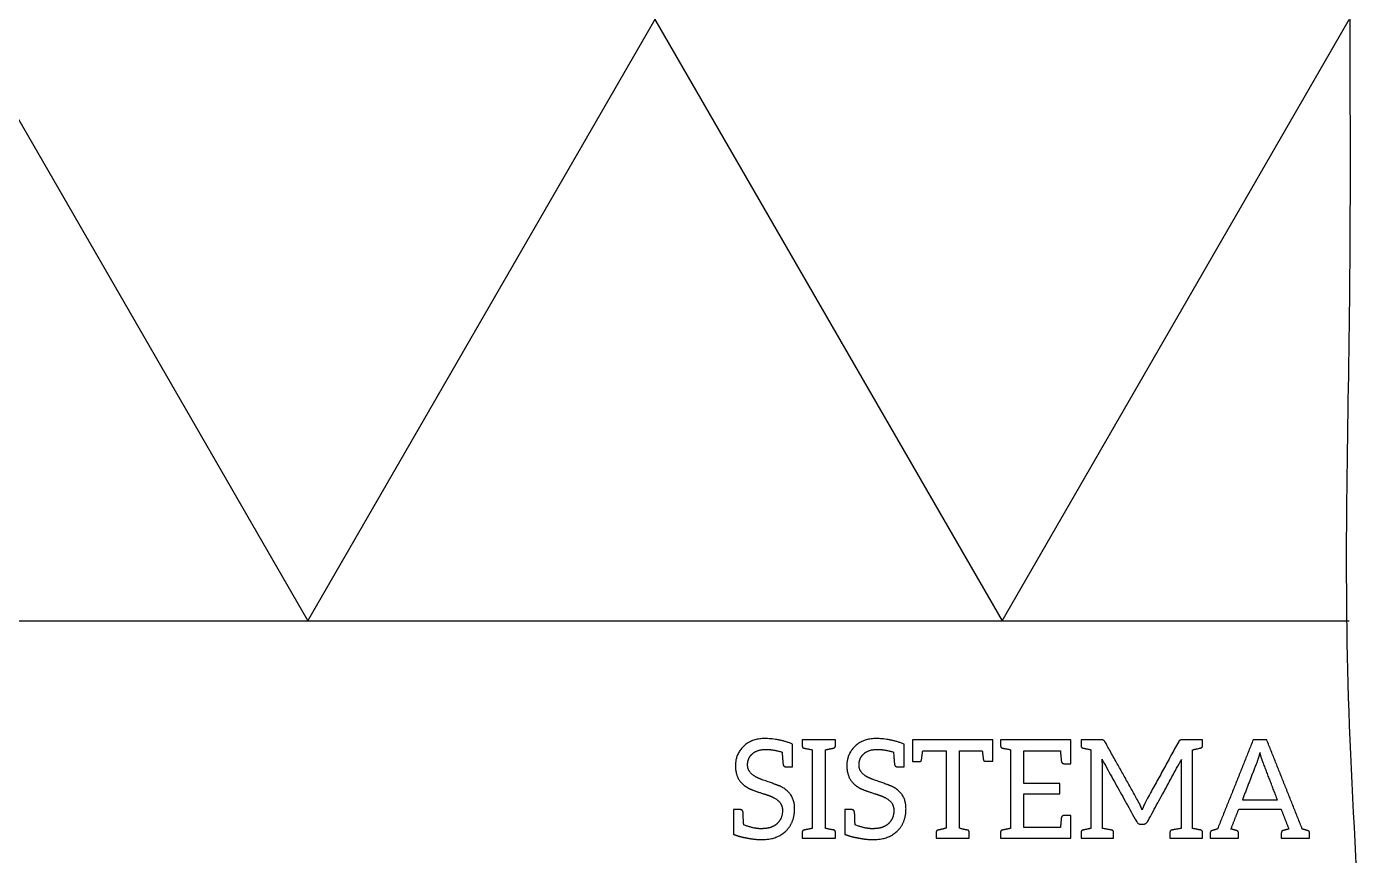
# Model space of a CAD drawing. Header units: millimetres. Extents: x 1 to 180, y 0 to 234.
# Drawn here: x 112.5 to 180.3, y 36.5 to 78.3 of the extents above; entities that cross this region are included whole.
import ezdxf

# ---------------------------------------------------------------- set-up
doc = ezdxf.new("R2010")
doc.units = ezdxf.units.MM
doc.layers.add('CUT 2', color=15, linetype='Continuous')
doc.layers.add('ENGRAVE 2', color=3, linetype='Continuous')

msp = doc.modelspace()

# ---------------------------------------------------------------- linework, layer by layer
at = {"layer": 'CUT 2'}
msp.add_open_spline([(21.665, 18), (100.415, 18), (179.165, 18), (179.165, 124.088), (179.165, 230.176), (100.415, 230.176), (21.665, 230.176), (21.665, 124.088), (21.665, 18)], degree=2, knots=[0, 0, 0, 157.5, 157.5, 248.432668, 248.432668, 405.932668, 405.932668, 496.865336, 496.865336, 496.865336], dxfattribs=at)
at = {"layer": 'ENGRAVE 2'}
for p, q in [((21.665, 230.176), (126.665, 48.311)), ((56.665, 230.176), (161.665, 48.311)), ((161.665, 48.311), (179.165, 78.622)), ((21.665, 48.311), (179.165, 48.311))]:
    msp.add_line(p, q, dxfattribs=at)
msp.add_lwpolyline([(126.665, 48.311), (179.165, 139.244)], dxfattribs=at)
for points, knots in [([(151.102, 42.099), (150.393, 42.378), (149.713, 42.378), (149.032, 42.378), (148.611, 41.967), (148.219, 41.576), (148.219, 41.016), (148.219, 40.418), (148.584, 40.082), (148.747, 39.932), (148.96, 39.835), (149.175, 39.739), (149.832, 39.533), (150.043, 39.463), (150.209, 39.365), (150.591, 39.148), (150.59, 38.749), (150.59, 38.337), (150.321, 38.088), (150.188, 37.966), (149.999, 37.899), (149.811, 37.833), (149.483, 37.833), (149.154, 37.833), (148.637, 38.025)], [10, 10, 10, 11, 11, 12, 12, 13, 13, 14, 14, 15, 15, 16, 16, 17, 17, 18, 18, 19, 19, 20, 20, 21, 21, 22, 22, 22]), ([(151.587, 42.314), (151.587, 42.166), (151.587, 42.019), (151.587, 41.913), (151.67, 41.896), (151.753, 41.878), (152.086, 41.812)], [3, 3, 3, 4, 4, 5, 5, 6, 6, 6]), ([(153.153, 41.892), (153.26, 41.913), (153.26, 42.019), (153.26, 42.166), (153.26, 42.314)], [0, 0, 0, 1, 1, 2, 2, 2]), ([(156.719, 42.099), (156.009, 42.378), (155.33, 42.378), (154.649, 42.378), (154.228, 41.967), (153.836, 41.576), (153.836, 41.016), (153.836, 40.418), (154.201, 40.082), (154.363, 39.932), (154.577, 39.835), (154.792, 39.739), (155.449, 39.533), (155.66, 39.463), (155.826, 39.365), (156.208, 39.148), (156.206, 38.749), (156.206, 38.337), (155.938, 38.088), (155.805, 37.966), (155.616, 37.899), (155.428, 37.833), (155.099, 37.833), (154.771, 37.833), (154.254, 38.025)], [10, 10, 10, 11, 11, 12, 12, 13, 13, 14, 14, 15, 15, 16, 16, 17, 17, 18, 18, 19, 19, 20, 20, 21, 21, 22, 22, 22]), ([(161.105, 42.313), (160.984, 42.313), (160.863, 42.313), (159.005, 42.313), (157.148, 42.313)], [0, 0, 0, 1, 1, 2, 2, 2]), ([(161.585, 42.314), (161.585, 42.167), (161.585, 42.021), (161.585, 41.916), (161.689, 41.896)], [0, 0, 0, 1, 1, 2, 2, 2]), ([(165.643, 42.314), (165.643, 42.167), (165.643, 42.021), (165.643, 41.916), (165.747, 41.896)], [28, 28, 28, 29, 29, 30, 30, 30]), ([(168.565, 39.142), (167.712, 40.672), (166.86, 42.201), (166.815, 42.28), (166.767, 42.297), (166.718, 42.314), (166.63, 42.314), (166.136, 42.314), (165.643, 42.314)], [24, 24, 24, 25, 25, 26, 26, 27, 27, 28, 28, 28]), ([(170.549, 42.201), (169.714, 40.673), (168.878, 39.145), (168.792, 38.982), (168.72, 38.78)], [21, 21, 21, 22, 22, 23, 23, 23]), ([(171.769, 42.314), (171.274, 42.314), (170.779, 42.314), (170.69, 42.314), (170.642, 42.297), (170.594, 42.28), (170.549, 42.201)], [18, 18, 18, 19, 19, 20, 20, 21, 21, 21]), ([(171.267, 41.801), (171.271, 41.819), (171.662, 41.896), (171.769, 41.916), (171.769, 42.021), (171.769, 42.167), (171.769, 42.314)], [15, 15, 15, 16, 16, 17, 17, 18, 18, 18]), ([(150.458, 39.977), (150.213, 40.085), (149.59, 40.295), (149.372, 40.369), (149.206, 40.467), (148.832, 40.684), (148.832, 41.051), (148.832, 41.394), (149.067, 41.603), (149.317, 41.831), (149.753, 41.831), (150.105, 41.831), (150.569, 41.698)], [0, 0, 0, 1, 1, 2, 2, 3, 3, 4, 4, 5, 5, 6, 6, 6]), ([(156.075, 39.977), (155.83, 40.085), (155.207, 40.295), (154.989, 40.369), (154.823, 40.467), (154.449, 40.684), (154.449, 41.051), (154.449, 41.394), (154.684, 41.603), (154.933, 41.831), (155.369, 41.831), (155.722, 41.831), (156.186, 41.698)], [0, 0, 0, 1, 1, 2, 2, 3, 3, 4, 4, 5, 5, 6, 6, 6]), ([(160.664, 41.766), (160.709, 41.376), (160.722, 41.304), (160.736, 41.231), (160.859, 41.231), (161.029, 41.231), (161.199, 41.231)], [18, 18, 18, 19, 19, 20, 20, 21, 21, 21]), ([(174.661, 41.677), (174.578, 41.371), (174.515, 41.204), (174.147, 40.249), (173.778, 39.294)], [-2, -2, -2, -1, -1, 0, 0, 0]), ([(150.624, 41.075), (150.645, 40.956), (150.766, 40.956), (150.934, 40.956), (151.102, 40.956)], [7, 7, 7, 8, 8, 9, 9, 9]), ([(156.241, 41.075), (156.262, 40.956), (156.383, 40.956), (156.551, 40.956), (156.719, 40.956)], [7, 7, 7, 8, 8, 9, 9, 9]), ([(157.148, 41.215), (157.31, 41.215), (157.472, 41.215), (157.585, 41.215), (157.598, 41.286)], [3, 3, 3, 4, 4, 5, 5, 5]), ([(164.65, 41.232), (164.675, 41.11), (164.796, 41.11), (164.962, 41.11), (165.128, 41.11)], [20, 20, 20, 21, 21, 22, 22, 22]), ([(166.722, 37.848), (166.722, 39.425), (166.722, 41.002), (166.722, 41.158), (166.701, 41.339)], [39, 39, 39, 40, 40, 41, 41, 41]), ([(166.701, 41.327), (167.566, 39.769), (168.431, 38.212), (168.517, 38.056), (168.672, 38.056), (168.72, 38.056), (168.768, 38.056), (168.923, 38.056), (169.009, 38.212), (169.855, 39.764), (170.701, 41.316)], [0, 0, 0, 1, 1, 2, 2, 3, 3, 4, 4, 5, 5, 5]), ([(170.701, 41.316), (170.687, 41.143), (170.687, 40.99), (170.687, 39.419), (170.687, 37.848)], [5, 5, 5, 6, 6, 7, 7, 7]), ([(150.781, 37.731), (151.202, 38.161), (151.202, 38.847), (151.203, 39.634), (150.469, 39.977)], [31, 31, 31, 32, 32, 33, 33, 33]), ([(156.398, 37.731), (156.819, 38.161), (156.819, 38.847), (156.82, 39.634), (156.086, 39.977)], [31, 31, 31, 32, 32, 33, 33, 33]), ([(148.602, 38.676), (148.578, 38.795), (148.46, 38.795), (148.292, 38.795), (148.124, 38.795)], [24, 24, 24, 25, 25, 26, 26, 26]), ([(154.219, 38.676), (154.195, 38.795), (154.077, 38.795), (153.909, 38.795), (153.741, 38.795)], [24, 24, 24, 25, 25, 26, 26, 26]), ([(165.128, 38.502), (164.962, 38.502), (164.796, 38.502), (164.675, 38.502), (164.65, 38.384)], [9, 9, 9, 10, 10, 11, 11, 11]), ([(148.322, 37.479), (148.523, 37.414), (148.881, 37.35), (149.238, 37.285), (149.56, 37.285), (150.328, 37.285), (150.781, 37.731)], [28, 28, 28, 29, 29, 30, 30, 31, 31, 31]), ([(152.086, 37.848), (151.889, 37.808), (151.691, 37.768), (151.587, 37.748), (151.587, 37.642), (151.587, 37.496), (151.587, 37.35)], [7, 7, 7, 8, 8, 9, 9, 10, 10, 10]), ([(153.26, 37.35), (153.26, 37.496), (153.26, 37.642), (153.26, 37.748), (153.177, 37.765), (153.094, 37.782), (152.758, 37.848)], [11, 11, 11, 12, 12, 13, 13, 14, 14, 14]), ([(153.939, 37.479), (154.14, 37.414), (154.498, 37.35), (154.855, 37.285), (155.177, 37.285), (155.945, 37.285), (156.398, 37.731)], [28, 28, 28, 29, 29, 30, 30, 31, 31, 31]), ([(158.454, 37.768), (158.337, 37.745), (158.337, 37.64), (158.337, 37.495), (158.337, 37.35)], [9, 9, 9, 10, 10, 11, 11, 11]), ([(160.007, 37.35), (160.007, 37.495), (160.007, 37.64), (160.007, 37.745), (159.934, 37.76), (159.86, 37.775), (159.597, 37.827)], [12, 12, 12, 13, 13, 14, 14, 15, 15, 15]), ([(162.084, 37.848), (161.887, 37.808), (161.689, 37.768), (161.585, 37.748), (161.585, 37.642), (161.585, 37.496), (161.585, 37.35)], [4, 4, 4, 5, 5, 6, 6, 7, 7, 7]), ([(166.141, 37.848), (165.944, 37.808), (165.747, 37.768), (165.643, 37.748), (165.643, 37.642), (165.643, 37.496), (165.643, 37.35)], [32, 32, 32, 33, 33, 34, 34, 35, 35, 35]), ([(167.283, 37.35), (167.283, 37.496), (167.283, 37.642), (167.283, 37.748), (167.189, 37.766), (167.094, 37.785), (166.722, 37.848)], [36, 36, 36, 37, 37, 38, 38, 39, 39, 39]), ([(170.687, 37.848), (170.325, 37.789), (170.225, 37.768), (170.126, 37.748), (170.126, 37.642), (170.126, 37.496), (170.126, 37.35)], [7, 7, 7, 8, 8, 9, 9, 10, 10, 10]), ([(171.769, 37.35), (171.769, 37.496), (171.769, 37.642), (171.769, 37.748), (171.662, 37.768)], [11, 11, 11, 12, 12, 13, 13, 13]), ([(172.247, 37.736), (172.157, 37.715), (172.157, 37.622), (172.157, 37.486), (172.157, 37.35)], [5, 5, 5, 6, 6, 7, 7, 7]), ([(173.58, 37.35), (173.58, 37.486), (173.58, 37.622), (173.58, 37.715), (173.487, 37.739)], [8, 8, 8, 9, 9, 10, 10, 10]), ([(175.835, 37.739), (175.741, 37.715), (175.741, 37.622), (175.741, 37.486), (175.741, 37.35)], [15, 15, 15, 16, 16, 17, 17, 17]), ([(177.165, 37.35), (177.165, 37.486), (177.165, 37.622), (177.165, 37.715), (177.075, 37.736)], [18, 18, 18, 19, 19, 20, 20, 20])]:
    msp.add_open_spline(points, degree=2, knots=knots, dxfattribs=at)
for points in [[(151.102, 40.956), (151.102, 41.528), (151.102, 42.099)], [(153.26, 42.314), (152.424, 42.314), (151.587, 42.314)], [(156.719, 40.956), (156.719, 41.528), (156.719, 42.099)], [(157.148, 42.313), (157.148, 41.764), (157.148, 41.215)], [(161.199, 42.314), (161.152, 42.313), (161.105, 42.313)], [(161.199, 41.231), (161.199, 41.772), (161.199, 42.314)], [(165.128, 42.313), (163.357, 42.313), (161.585, 42.314)], [(165.128, 41.11), (165.128, 41.712), (165.128, 42.313)], [(174.321, 42.314), (173.423, 40.066), (172.524, 37.818)], [(175.004, 42.314), (174.663, 42.314), (174.321, 42.314)], [(176.798, 37.818), (175.901, 40.066), (175.004, 42.314)], [(150.569, 41.698), (150.618, 41.096), (150.624, 41.075)], [(152.086, 41.812), (152.086, 39.83), (152.086, 37.848)], [(152.758, 41.812), (152.955, 41.852), (153.153, 41.892)], [(152.758, 37.848), (152.758, 39.83), (152.758, 41.812)], [(156.186, 41.698), (156.234, 41.096), (156.241, 41.075)], [(157.598, 41.286), (157.612, 41.377), (157.661, 41.766)], [(157.661, 41.766), (158.25, 41.766), (158.839, 41.766)], [(158.839, 41.766), (158.839, 39.814), (158.839, 37.862)], [(159.511, 41.766), (160.088, 41.766), (160.664, 41.766)], [(159.511, 37.862), (159.511, 39.814), (159.511, 41.766)], [(161.689, 41.896), (161.752, 41.882), (162.084, 41.815)], [(162.084, 41.815), (162.084, 39.832), (162.084, 37.848)], [(162.76, 41.766), (163.681, 41.766), (164.602, 41.766)], [(162.76, 40.106), (162.76, 40.936), (162.76, 41.766)], [(164.602, 41.766), (164.643, 41.264), (164.65, 41.232)], [(165.747, 41.896), (165.809, 41.882), (166.141, 41.816)], [(166.141, 41.816), (166.141, 39.832), (166.141, 37.848)], [(171.267, 37.848), (171.267, 39.824), (171.267, 41.801)], [(174.81, 41.207), (174.734, 41.395), (174.661, 41.677)], [(166.701, 41.339), (166.701, 41.333), (166.701, 41.327)], [(175.544, 39.294), (175.177, 40.251), (174.81, 41.207)], [(164.575, 40.106), (163.667, 40.106), (162.76, 40.106)], [(164.575, 39.59), (164.575, 39.848), (164.575, 40.106)], [(150.469, 39.977), (150.464, 39.977), (150.458, 39.977)], [(156.086, 39.977), (156.08, 39.977), (156.075, 39.977)], [(162.76, 39.59), (163.667, 39.59), (164.575, 39.59)], [(162.76, 37.898), (162.76, 38.744), (162.76, 39.59)], [(148.124, 38.795), (148.124, 38.171), (148.124, 37.547)], [(148.616, 38.33), (148.618, 38.63), (148.602, 38.676)], [(153.741, 38.795), (153.741, 38.171), (153.741, 37.547)], [(154.233, 38.33), (154.235, 38.63), (154.219, 38.676)], [(168.72, 38.78), (168.627, 39.037), (168.565, 39.142)], [(173.203, 37.818), (173.397, 38.315), (173.591, 38.811)], [(173.591, 38.811), (174.661, 38.811), (175.731, 38.811)], [(173.778, 39.294), (174.661, 39.294), (175.544, 39.294)], [(175.731, 38.811), (175.925, 38.315), (176.119, 37.818)], [(148.637, 38.025), (148.637, 38.029), (148.616, 38.33)], [(154.254, 38.025), (154.254, 38.029), (154.233, 38.33)], [(164.65, 38.384), (164.643, 38.359), (164.606, 37.898)], [(165.128, 37.35), (165.128, 37.926), (165.128, 38.502)], [(148.124, 37.547), (148.223, 37.513), (148.322, 37.479)], [(151.587, 37.35), (152.424, 37.35), (153.26, 37.35)], [(153.741, 37.547), (153.84, 37.513), (153.939, 37.479)], [(158.337, 37.35), (159.172, 37.35), (160.007, 37.35)], [(158.839, 37.862), (158.571, 37.788), (158.454, 37.768)], [(159.597, 37.827), (159.515, 37.867), (159.511, 37.862)], [(161.585, 37.35), (163.357, 37.35), (165.128, 37.35)], [(164.606, 37.898), (163.683, 37.898), (162.76, 37.898)], [(165.643, 37.35), (166.463, 37.35), (167.283, 37.35)], [(170.126, 37.35), (170.948, 37.35), (171.769, 37.35)], [(171.662, 37.768), (171.603, 37.782), (171.267, 37.848)], [(172.157, 37.35), (172.868, 37.35), (173.58, 37.35)], [(172.524, 37.818), (172.385, 37.777), (172.247, 37.736)], [(173.487, 37.739), (173.345, 37.779), (173.203, 37.818)], [(175.741, 37.35), (176.453, 37.35), (177.165, 37.35)], [(176.119, 37.818), (175.977, 37.779), (175.835, 37.739)], [(177.075, 37.736), (176.936, 37.777), (176.798, 37.818)]]:
    msp.add_open_spline(points, degree=2, dxfattribs=at)

doc.saveas('drawing.dxf')
